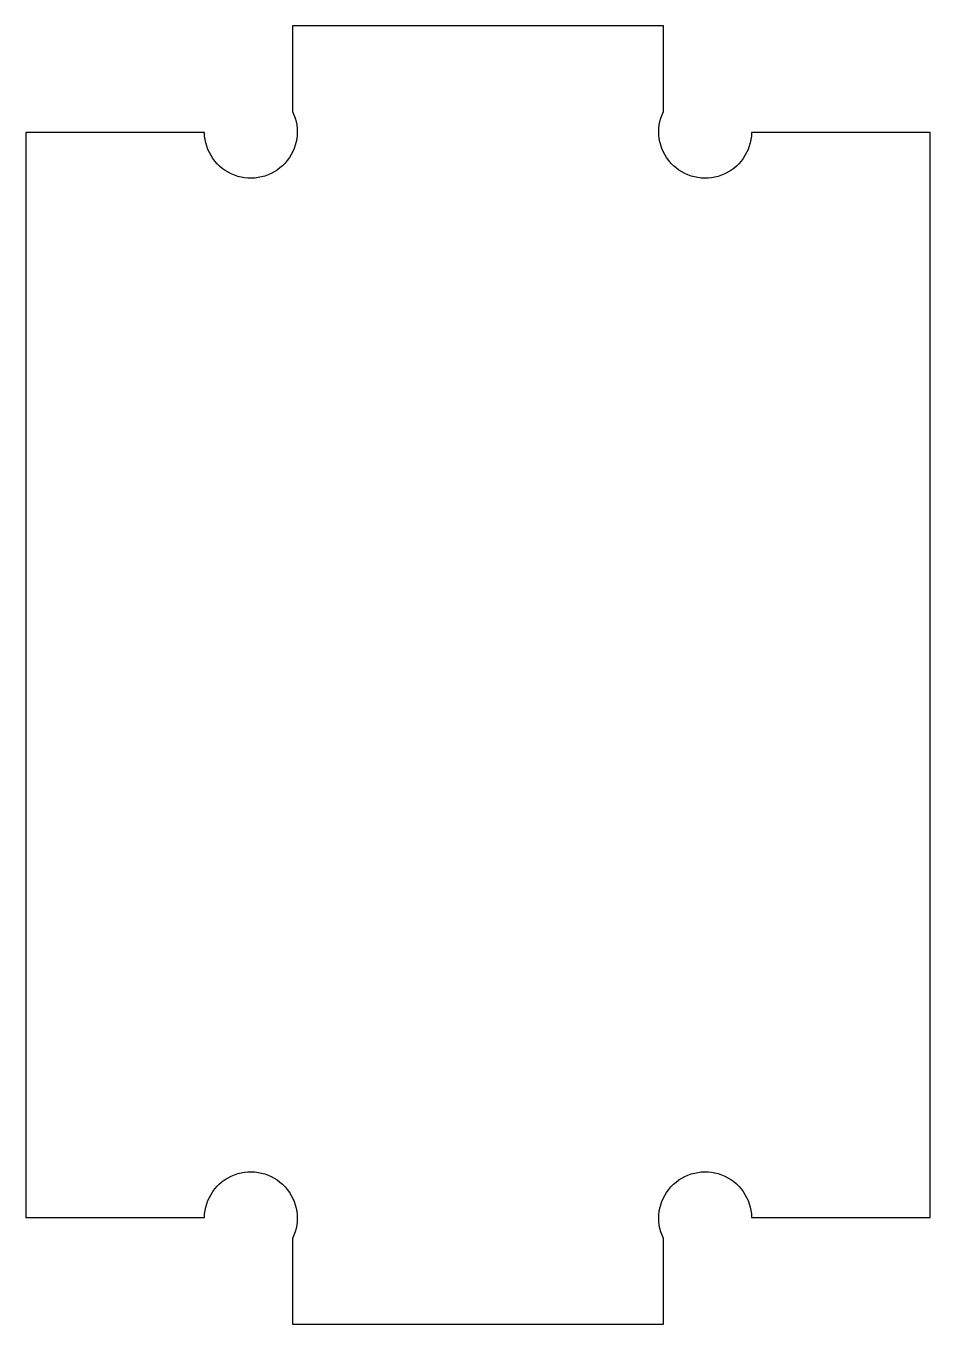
# Model space of a CAD drawing. Header units: millimetres. Extents: x -4.9 to 4.9, y -7 to 7.
import ezdxf

# ---------------------------------------------------------------- set-up
doc = ezdxf.new("R2010")
doc.units = ezdxf.units.MM
doc.layers.get('0').update_dxf_attribs({"linetype": 'CONTINUOUS'})

msp = doc.modelspace()

# ---------------------------------------------------------------- linework, layer by layer
msp.add_lwpolyline([(2, -6.076, -1.245528), (2.95, -5.85), (4.875, -5.85), (4.875, 5.85), (2.95, 5.85, -1.245528), (2, 6.076), (2, 7), (-2, 7), (-2, 6.076, -1.245528), (-2.95, 5.85), (-4.875, 5.85), (-4.875, -5.85), (-2.95, -5.85, -1.245528), (-2, -6.076), (-2, -7), (2, -7)], format="xyb", close=True)

doc.saveas('drawing.dxf')
